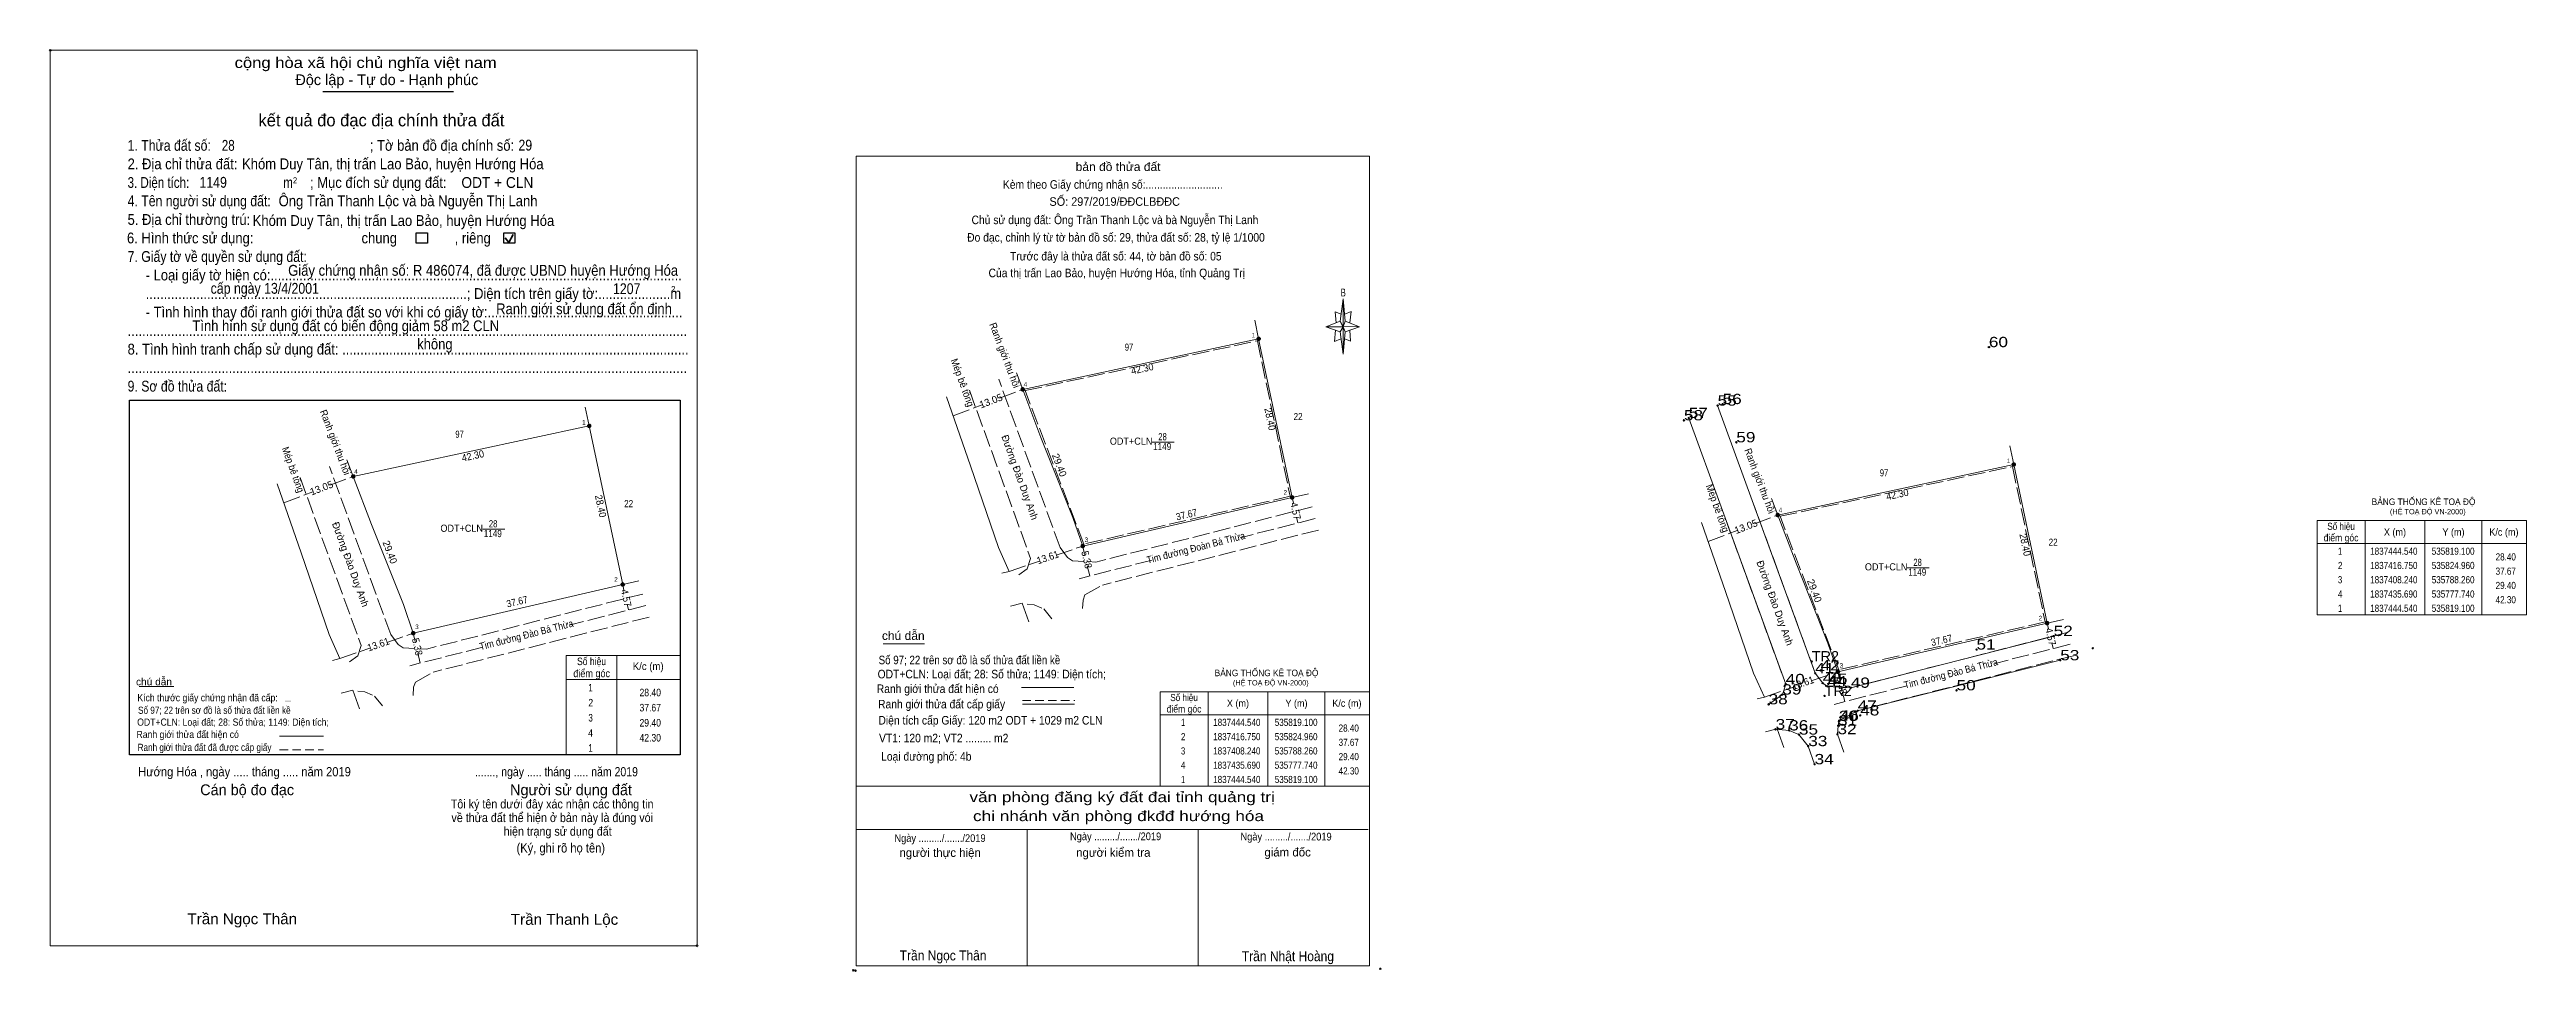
# Model space of a CAD drawing. Header units: metres. Extents: x 535475 to 535909, y 1837356 to 1837517.
import ezdxf
from ezdxf.enums import TextEntityAlignment as Align

# ---------------------------------------------------------------- set-up
doc = ezdxf.new("R2010")
doc.units = ezdxf.units.M
doc.header["$LTSCALE"] = 0.5
doc.header["$PDMODE"] = 32
doc.header["$PDSIZE"] = 0.25
doc.linetypes.add('LONG_DASHED', pattern=[7.5, 6, -1.5])
doc.linetypes.add('MEDIUM_DASHED', pattern=[4.5, 3, -1.5])
for name, color, linetype, lineweight in [('1', 7, 'LONG_DASHED', 13), ('10', 7, 'Continuous', 13), ('15', 7, 'Continuous', 13), ('17', 7, 'Continuous', 13), ('2', 7, 'Continuous', 25), ('36', 7, 'LONG_DASHED', 13), ('5', 7, 'Continuous', 13), ('6', 7, 'Continuous', 13), ('63', 7, 'Continuous', 13)]:
    doc.layers.add(name, color=color, linetype=linetype, lineweight=lineweight)
for name, color, linetype in [('12', 7, 'Continuous'), ('22', 7, 'Continuous'), ('7', 7, 'Continuous')]:
    doc.layers.add(name, color=color, linetype=linetype)

msp = doc.modelspace()

# ---------------------------------------------------------------- hatches: boundary and pattern name
at = {"layer": '36'}
for points in [[(535687.05, 1837466.55, 1), (535686.45, 1837466.55, 1)], [(535645.69, 1837457.7, 1), (535645.09, 1837457.7, 1)], [(535569.71, 1837451.3, 1), (535569.11, 1837451.3, 1)], [(535528.35, 1837442.45, 1), (535527.75, 1837442.45, 1)], [(535819.4, 1837444.54, 1), (535818.8, 1837444.54, 1)], [(535692.91, 1837438.76, 1), (535692.31, 1837438.76, 1)], [(535778.04, 1837435.69, 1), (535777.44, 1837435.69, 1)], [(535656.21, 1837430.25, 1), (535655.61, 1837430.25, 1)], [(535575.57, 1837423.51, 1), (535574.97, 1837423.51, 1)], [(535825.26, 1837416.75, 1), (535824.66, 1837416.75, 1)], [(535538.87, 1837415, 1), (535538.27, 1837415, 1)], [(535788.56, 1837408.24, 1), (535787.96, 1837408.24, 1)]]:
    msp.add_hatch(color=256, dxfattribs=at).paths.add_polyline_path(points)

# ---------------------------------------------------------------- linework, layer by layer
at = {"layer": '1'}
for points in [[(535686.52, 1837466.19), (535692.26, 1837438.99), (535656.1, 1837430.6), (535645.8, 1837457.48)], [(535818.87, 1837444.18), (535824.61, 1837416.98), (535788.45, 1837408.59), (535778.15, 1837435.47)]]:
    msp.add_lwpolyline(points, close=True, dxfattribs=at)
at = {"layer": '10'}
for p, q in [((535645.39, 1837457.7), (535686.75, 1837466.55)), ((535686.75, 1837466.55), (535692.61, 1837438.76)), ((535528.05, 1837442.45), (535569.41, 1837451.3)), ((535569.41, 1837451.3), (535575.27, 1837423.51)), ((535777.74, 1837435.69), (535819.1, 1837444.54)), ((535819.1, 1837444.54), (535824.96, 1837416.75)), ((535643.04, 1837425.81), (535641.76, 1837425.48)), ((535643.24, 1837419.72), (535645.3, 1837420.26)), ((535646.45, 1837416.99), (535645.3, 1837420.26)), ((535525.7, 1837410.56), (535524.42, 1837410.23)), ((535525.9, 1837404.47), (535527.96, 1837405.01)), ((535529.11, 1837401.74), (535527.96, 1837405.01)), ((535775.39, 1837403.8), (535774.11, 1837403.47)), ((535775.59, 1837397.71), (535777.65, 1837398.25)), ((535778.8, 1837394.98), (535777.65, 1837398.25))]:
    msp.add_line(p, q, dxfattribs=at)
at = {"layer": '10', "linetype": 'LONG_DASHED'}
for p, q in [((535633.19, 1837453.06), (535638.28, 1837455)), ((535641.3, 1837456.14), (535645.39, 1837457.7)), ((535523.96, 1837440.89), (535528.05, 1837442.45)), ((535515.85, 1837437.81), (535520.94, 1837439.75)), ((535692.84, 1837437.76), (535692.61, 1837438.76)), ((535693.64, 1837434.31), (535693.41, 1837435.3)), ((535765.54, 1837431.05), (535770.63, 1837432.99)), ((535773.65, 1837434.13), (535777.74, 1837435.69)), ((535651.24, 1837428.64), (535655.91, 1837430.25)), ((535643.04, 1837425.81), (535648.31, 1837427.63)), ((535575.5, 1837422.51), (535575.27, 1837423.51)), ((535576.3, 1837419.06), (535576.07, 1837420.05)), ((535825.19, 1837415.75), (535824.96, 1837416.75)), ((535525.7, 1837410.56), (535530.97, 1837412.38)), ((535533.9, 1837413.39), (535538.57, 1837415)), ((535825.99, 1837412.3), (535825.76, 1837413.29)), ((535783.59, 1837406.63), (535788.26, 1837408.24)), ((535775.39, 1837403.8), (535780.66, 1837405.62))]:
    msp.add_line(p, q, dxfattribs=at)
at = {"layer": '10'}
for points in [[(535643.04, 1837425.81), (535641.16, 1837430.01), (535636.25, 1837444.29), (535632.04, 1837456.38)], [(535655.91, 1837430.25), (535654.17, 1837435.25), (535648.59, 1837449.27), (535645.39, 1837457.7)], [(535538.57, 1837415), (535536.83, 1837420), (535531.25, 1837434.02), (535528.05, 1837442.45)], [(535525.7, 1837410.56), (535523.82, 1837414.76), (535518.91, 1837429.04), (535514.7, 1837441.13)], [(535775.39, 1837403.8), (535773.51, 1837408), (535768.6, 1837422.28), (535764.39, 1837434.37)], [(535788.26, 1837408.24), (535786.52, 1837413.24), (535780.94, 1837427.26), (535777.74, 1837435.69)]]:
    msp.add_lwpolyline(points, dxfattribs=at)
at = {"layer": '15'}
for p, q in [((535790.55, 1837405.43), (535826.11, 1837414.49)), ((535788.21, 1837397.3), (535789.32, 1837394.13))]:
    msp.add_line(p, q, dxfattribs=at)
for points in [[(535767.2, 1837454.85), (535784.31, 1837407.98), (535785.62, 1837406.25), (535786.46, 1837405.68), (535790.55, 1837405.43)], [(535762.14, 1837452.68), (535779.13, 1837406.06), (535778.55, 1837404.25), (535776.14, 1837402.53)], [(535788.62, 1837399.68), (535791.74, 1837401.41), (535827.26, 1837410.25)], [(535788.21, 1837397.3), (535788.31, 1837398.79), (535788.45, 1837399.61)], [(535777.37, 1837398.16), (535779.74, 1837397.96), (535781.46, 1837397.23), (535783.09, 1837395.21), (535784.2, 1837392.04)]]:
    msp.add_lwpolyline(points, dxfattribs=at)
for p in [(535767.2, 1837454.85), (535768.08, 1837455.12), (535761.3, 1837452.27), (535762.14, 1837452.68), (535770.48, 1837448.42), (535812.58, 1837412.13), (535826.11, 1837414.49), (535832.95, 1837412.36), (535783.71, 1837410.05), (535784.31, 1837407.98), (535785.26, 1837408.47), (535827.26, 1837410.25), (535776.14, 1837402.53), (535778.55, 1837404.25), (535779.13, 1837406.06), (535785.62, 1837406.25), (535785.94, 1837404), (535786.46, 1837405.68), (535786.61, 1837406.12), (535790.55, 1837405.43), (535809.09, 1837404.98), (535777.37, 1837398.16), (535788.31, 1837398.79), (535788.45, 1837399.61), (535788.62, 1837399.68), (535791.74, 1837401.41), (535792.2, 1837400.59), (535779.74, 1837397.96), (535781.46, 1837397.23), (535783.09, 1837395.21), (535788.21, 1837397.3), (535784.2, 1837392.04)]:
    msp.add_point(p, dxfattribs=at)
at = {"layer": '17'}
for p, q in [((535620.91, 1837413.13), (535628.15, 1837413.13)), ((535490.51, 1837405.67), (535496.61, 1837405.67))]:
    msp.add_line(p, q, dxfattribs=at)
at = {"layer": '2'}
for p, q in [((535522.69, 1837509.89), (535545.62, 1837509.89)), ((535488.84, 1837455.81), (535585.36, 1837455.81)), ((535585.36, 1837455.81), (535585.36, 1837393.68))]:
    msp.add_line(p, q, dxfattribs=at)
at = {"layer": '2', "lineweight": 35}
for p, q in [((535554.67, 1837484.26), (535555.31, 1837483.42)), ((535555.31, 1837483.42), (535556.1, 1837484.82))]:
    msp.add_line(p, q, dxfattribs=at)
at = {"layer": '2', "lineweight": 13}
msp.add_lwpolyline([(535474.93, 1837517.08), (535588.32, 1837517.08), (535588.32, 1837360.26), (535474.93, 1837360.26)], close=True, dxfattribs=at)
at = {"layer": '2'}
for points in [[(535539.09, 1837485.09), (535541.04, 1837485.09), (535541.04, 1837483.28), (535539.09, 1837483.28)], [(535554.41, 1837485.09), (535556.36, 1837485.09), (535556.36, 1837483.28), (535554.41, 1837483.28)]]:
    msp.add_lwpolyline(points, close=True, dxfattribs=at)
msp.add_lwpolyline([(535585.36, 1837393.68), (535488.84, 1837393.68), (535488.84, 1837455.81)], dxfattribs=at)
for p in [(535474.93, 1837517.08), (535588.31, 1837360.26)]:
    msp.add_point(p, dxfattribs=at)
at = {"layer": '36', "linetype": 'Continuous'}
for p, q in [((535686.06, 1837469.8), (535686.75, 1837466.55)), ((535644.28, 1837460.61), (535645.39, 1837457.7)), ((535568.72, 1837454.55), (535569.41, 1837451.3)), ((535668.07, 1837448.47), (535671.94, 1837448.47)), ((535818.41, 1837447.79), (535819.1, 1837444.54)), ((535526.94, 1837445.36), (535528.05, 1837442.45)), ((535655.91, 1837430.25), (535692.61, 1837438.76)), ((535692.61, 1837438.76), (535695.46, 1837439.42)), ((535776.63, 1837438.6), (535777.74, 1837435.69)), ((535550.73, 1837433.22), (535554.6, 1837433.22)), ((535800.42, 1837426.46), (535804.29, 1837426.46)), ((535538.57, 1837415), (535575.27, 1837423.51)), ((535575.27, 1837423.51), (535578.12, 1837424.17)), ((535655.96, 1837420.8), (535656.27, 1837421.69)), ((535788.26, 1837408.24), (535824.96, 1837416.75)), ((535824.96, 1837416.75), (535827.81, 1837417.41)), ((535538.62, 1837405.55), (535538.93, 1837406.44)), ((535788.31, 1837398.79), (535788.62, 1837399.68))]:
    msp.add_line(p, q, dxfattribs=at)
at = {"layer": '36'}
for p, q in [((535651.96, 1837429.99), (535641.2, 1837459.46)), ((535636.05, 1837457.53), (535646.78, 1837428.07)), ((535518.71, 1837442.28), (535529.44, 1837412.82)), ((535534.62, 1837414.74), (535523.86, 1837444.21)), ((535784.31, 1837407.98), (535773.55, 1837437.45)), ((535692.65, 1837436.22), (535658.2, 1837427.44)), ((535697.23, 1837433.06), (535659.39, 1837423.42)), ((535696.67, 1837435.08), (535683.49, 1837431.72)), ((535696.13, 1837437.1), (535693.65, 1837436.47)), ((535768.4, 1837435.52), (535779.13, 1837406.06)), ((535656.25, 1837428.76), (535655.91, 1837430.25)), ((535646.2, 1837426.26), (535644.74, 1837425.22)), ((535646.78, 1837428.07), (535646.2, 1837426.26)), ((535656.1, 1837427.56), (535654.11, 1837427.69)), ((535668.09, 1837427.8), (535655.3, 1837424.54)), ((535657.13, 1837425.01), (535656.71, 1837426.8)), ((535658.2, 1837427.44), (535656.88, 1837427.52)), ((535575.31, 1837420.97), (535540.86, 1837412.19)), ((535578.79, 1837421.85), (535576.31, 1837421.22)), ((535647.39, 1837419.97), (535646.19, 1837420.09)), ((535655.86, 1837419.31), (535655.96, 1837420.8)), ((535656.27, 1837421.69), (535659.39, 1837423.42)), ((535579.89, 1837417.81), (535542.05, 1837408.17)), ((535579.33, 1837419.83), (535566.15, 1837416.47)), ((535649.11, 1837419.24), (535650.49, 1837417.53)), ((535529.44, 1837412.82), (535528.86, 1837411.01)), ((535538.76, 1837412.31), (535536.77, 1837412.44)), ((535550.75, 1837412.55), (535537.96, 1837409.29)), ((535538.91, 1837413.51), (535538.57, 1837415)), ((535539.79, 1837409.76), (535539.37, 1837411.55)), ((535540.86, 1837412.19), (535539.54, 1837412.27)), ((535825, 1837414.21), (535790.55, 1837405.43)), ((535829.02, 1837413.07), (535815.84, 1837409.71)), ((535828.48, 1837415.09), (535826, 1837414.46)), ((535528.86, 1837411.01), (535527.4, 1837409.97)), ((535538.93, 1837406.44), (535542.05, 1837408.17)), ((535788.6, 1837406.75), (535788.26, 1837408.24)), ((535829.58, 1837411.05), (535791.74, 1837401.41)), ((535530.05, 1837404.72), (535528.85, 1837404.84)), ((535531.77, 1837403.99), (535533.15, 1837402.28)), ((535538.52, 1837404.06), (535538.62, 1837405.55)), ((535778.55, 1837404.25), (535777.09, 1837403.21)), ((535779.13, 1837406.06), (535778.55, 1837404.25)), ((535788.45, 1837405.55), (535786.46, 1837405.68)), ((535800.44, 1837405.79), (535787.65, 1837402.53)), ((535789.48, 1837403), (535789.06, 1837404.79)), ((535790.55, 1837405.43), (535789.23, 1837405.51)), ((535788.21, 1837397.3), (535788.31, 1837398.79)), ((535788.62, 1837399.68), (535791.74, 1837401.41)), ((535779.74, 1837397.96), (535778.54, 1837398.08)), ((535781.46, 1837397.23), (535782.84, 1837395.52))]:
    msp.add_line(p, q, dxfattribs=at)
at = {"layer": '36', "linetype": 'MEDIUM_DASHED'}
for p, q in [((535647.39, 1837419.97), (535649.11, 1837419.24)), ((535530.05, 1837404.72), (535531.77, 1837403.99)), ((535779.74, 1837397.96), (535781.46, 1837397.23))]:
    msp.add_line(p, q, dxfattribs=at)
at = {"layer": '36'}
for points in [[(535654.11, 1837427.69), (535653.27, 1837428.26), (535651.96, 1837429.99)], [(535536.77, 1837412.44), (535535.93, 1837413.01), (535534.62, 1837414.74)], [(535786.46, 1837405.68), (535785.62, 1837406.25), (535784.31, 1837407.98)]]:
    msp.add_lwpolyline(points, dxfattribs=at)
for centre in [(535686.75, 1837466.55), (535645.39, 1837457.7), (535645.39, 1837457.7), (535569.41, 1837451.3), (535528.05, 1837442.45), (535528.05, 1837442.45), (535819.1, 1837444.54), (535692.61, 1837438.76), (535777.74, 1837435.69), (535777.74, 1837435.69), (535655.91, 1837430.25), (535575.27, 1837423.51), (535824.96, 1837416.75), (535538.57, 1837415), (535788.26, 1837408.24)]:
    msp.add_circle(centre, 0.3, dxfattribs=at)
at = {"layer": '5'}
for p, q in [((535701.04, 1837469.66), (535701.54, 1837473.56)), ((535701.04, 1837467.76), (535698.54, 1837468.66)), ((535701.94, 1837467.76), (535701.54, 1837463.86)), ((535701.94, 1837469.66), (535704.44, 1837468.66)), ((535702.74, 1837468.06), (535702.84, 1837466.16)), ((535702.84, 1837466.16), (535701.84, 1837466.56)), ((535616.17, 1837388.22), (535706.17, 1837388.22)), ((535616.17, 1837380.62), (535705.97, 1837380.62)), ((535616.17, 1837380.62), (535705.97, 1837380.62)), ((535616.17, 1837380.62), (535705.97, 1837380.62)), ((535646.17, 1837356.72), (535646.17, 1837380.62)), ((535676.17, 1837356.72), (535676.17, 1837380.62))]:
    msp.add_line(p, q, dxfattribs=at)
for points in [[(535616.17, 1837498.52), (535706.17, 1837498.52), (535706.17, 1837356.72), (535616.17, 1837356.72)], [(535701.54, 1837473.56), (535701.94, 1837469.66), (535701.54, 1837468.66)], [(535701.54, 1837468.66), (535698.54, 1837468.66), (535701.04, 1837469.66), (535701.94, 1837467.76), (535704.44, 1837468.66), (535701.54, 1837468.76)], [(535701.54, 1837468.66), (535701.54, 1837463.86), (535701.04, 1837467.76)]]:
    msp.add_lwpolyline(points, close=True, dxfattribs=at)
for points in [[(535701.54, 1837468.66), (535701.04, 1837469.66), (535698.54, 1837468.66)], [(535700.24, 1837468.06), (535700.04, 1837466.06), (535701.14, 1837466.56)], [(535701.24, 1837470.86), (535700.14, 1837471.26), (535700.34, 1837469.36)], [(535701.54, 1837468.66), (535701.94, 1837467.76), (535704.44, 1837468.66)], [(535701.84, 1837470.86), (535702.94, 1837471.36), (535702.74, 1837469.36)], [(535706.17, 1837356.72), (535616.17, 1837356.72), (535616.17, 1837380.62)]]:
    msp.add_lwpolyline(points, dxfattribs=at)
for p in [(535615.7, 1837355.95), (535616.1, 1837355.88)]:
    msp.add_point(p, dxfattribs=at)
at = {"layer": '6'}
for p, q in [((535645.2, 1837405.5), (535654.34, 1837405.5)), ((535645.34, 1837402.57), (535654.48, 1837402.57)), ((535515.13, 1837396.94), (535522.81, 1837396.94))]:
    msp.add_line(p, q, dxfattribs=at)
at = {"layer": '6', "linetype": 'MEDIUM_DASHED'}
for p, q in [((535645.34, 1837403.19), (535654.54, 1837403.19)), ((535515.12, 1837394.58), (535522.85, 1837394.58))]:
    msp.add_line(p, q, dxfattribs=at)
at = {"layer": '6'}
msp.add_point((535708.07, 1837356.22), dxfattribs=at)
at = {"layer": '63'}
for p, q in [((535880.68, 1837434.7), (535880.68, 1837418.2)), ((535891.18, 1837434.7), (535891.18, 1837418.2)), ((535901.18, 1837434.7), (535901.18, 1837418.2)), ((535872.28, 1837430.7), (535908.98, 1837430.7)), ((535574.27, 1837411.11), (535574.27, 1837393.68)), ((535585.36, 1837411.11), (535585.36, 1837393.68)), ((535565.38, 1837406.89), (535585.36, 1837406.89)), ((535677.87, 1837404.72), (535677.87, 1837388.22)), ((535688.37, 1837404.72), (535688.37, 1837388.22)), ((535698.37, 1837404.72), (535698.37, 1837388.22)), ((535669.47, 1837400.72), (535706.17, 1837400.72))]:
    msp.add_line(p, q, dxfattribs=at)
for points in [[(535872.28, 1837434.7), (535908.98, 1837434.7), (535908.98, 1837418.2), (535872.28, 1837418.2)], [(535669.47, 1837404.72), (535706.17, 1837404.72), (535706.17, 1837388.22), (535669.47, 1837388.22)]]:
    msp.add_lwpolyline(points, close=True, dxfattribs=at)
msp.add_lwpolyline([(535585.36, 1837393.68), (535565.38, 1837393.68), (535565.38, 1837411.11), (535585.36, 1837411.11)], dxfattribs=at)
at = {"layer": '7'}
msp.add_point((535814.75, 1837465.09), dxfattribs=at)

# ---------------------------------------------------------------- texts
at = {"layer": '1'}
for s, width, p in [('ODT+CLN', 0.95, (535664.39, 1837448)), ('1149', 0.85, (535669.84, 1837447.07)), ('28', 0.8, (535669.9, 1837448.78)), ('ODT+CLN', 0.95, (535547.05, 1837432.75)), ('1149', 0.85, (535552.5, 1837431.82)), ('28', 0.8, (535552.56, 1837433.53)), ('ODT+CLN', 0.95, (535796.74, 1837425.99)), ('1149', 0.85, (535802.19, 1837425.06)), ('28', 0.8, (535802.25, 1837426.77))]:
    msp.add_text(s, height=1.25, dxfattribs=dict(at, width=width)).set_placement(p, align=Align.CENTER)
for s, height, width, p in [('BẢNG THỐNG KÊ TOẠ ĐỘ ', 1.15, 0.95, (535881.85, 1837437.44)), ('(HỆ TOẠ ĐỘ VN-2000)', 0.93, 0.9, (535885.05, 1837435.82)), ('BẢNG THỐNG KÊ TOẠ ĐỘ ', 1.15, 0.95, (535679.04, 1837407.46)), ('(HỆ TOẠ ĐỘ VN-2000)', 0.93, 0.9, (535682.24, 1837405.84))]:
    msp.add_text(s, height=height, dxfattribs=dict(at, width=width)).set_placement(p)
at = {"layer": '12', "width": 1.25}
msp.add_text('60', height=1.8, dxfattribs=at).set_placement((535814.75, 1837465.09))
at = {"layer": '15'}
for s, width, p in [('55', 1.25, (535767.2, 1837454.85)), ('56', 1.25, (535768.08, 1837455.12)), ('58', 1.25, (535761.3, 1837452.27)), ('57', 1.25, (535762.14, 1837452.68)), ('59', 1.25, (535770.48, 1837448.42)), ('52', 1.25, (535826.11, 1837414.49)), ('TR2', 1.05, (535783.71, 1837410.05)), ('51', 1.25, (535812.58, 1837412.13)), ('53', 1.25, (535827.26, 1837410.25)), ('40', 1.25, (535779.13, 1837406.06)), ('41', 1.25, (535784.31, 1837407.98)), ('42', 1.25, (535785.26, 1837408.47)), ('43', 1.25, (535785.62, 1837406.25)), ('44', 1.25, (535786.46, 1837405.68)), ('45', 1.25, (535786.61, 1837406.12)), ('49', 1.25, (535790.55, 1837405.43)), ('38', 1.25, (535776.14, 1837402.53)), ('39', 1.25, (535778.55, 1837404.25)), ('TR2', 1.05, (535785.94, 1837404)), ('47', 1.25, (535791.74, 1837401.41)), ('50', 1.25, (535809.09, 1837404.98)), ('37', 1.25, (535777.37, 1837398.16)), ('36', 1.25, (535779.74, 1837397.96)), ('35', 1.25, (535781.46, 1837397.23)), ('32', 1.25, (535788.21, 1837397.3)), ('31', 1.25, (535788.31, 1837398.79)), ('30', 1.25, (535788.45, 1837399.61)), ('46', 1.25, (535788.62, 1837399.68)), ('48', 1.25, (535792.2, 1837400.59)), ('33', 1.25, (535783.09, 1837395.21)), ('34', 1.25, (535784.2, 1837392.04))]:
    msp.add_text(s, height=1.8, dxfattribs=dict(at, width=width)).set_placement(p)
at = {"layer": '2'}
for s, height, width, p in [('cộng hòa xã hội chủ nghĩa việt nam', 1.892, 1.15, (535507.25, 1837513.98)), ('2. Địa chỉ thửa đất:', 1.892, 0.9, (535488.49, 1837496.24)), ('1. Thửa đất số:', 1.892, 0.85, (535488.49, 1837499.48)), ('28', 1.9, 0.8, (535505, 1837499.48)), ('Khóm Duy Tân, thị trấn Lao Bảo, huyện Hướng Hóa', 1.9, 0.9, (535508.55, 1837496.24)), ('; Tờ bản đồ địa chính số:', 1.892, 0.9, (535530.95, 1837499.48)), ('29', 1.9, 0.85, (535557, 1837499.52)), ('3. Diện tích:', 1.892, 0.8, (535488.49, 1837492.98)), ('1149', 1.9, 0.85, (535501.09, 1837493.01)), ('m', 1.892, 0.8, (535515.78, 1837492.98)), ('2', 1.081, 0.8, (535517.47, 1837493.76)), ('; Mục đích sử dụng đất:', 1.892, 0.9, (535520.47, 1837492.98)), ('ODT + CLN', 1.89, 0.95, (535547, 1837492.98)), ('4. Tên người sử dụng đất:', 1.892, 0.85, (535488.49, 1837489.76)), ('Ông Trần Thanh Lộc và bà Nguyễn Thị Lanh', 1.9, 0.9, (535514.96, 1837489.76)), ('6. Hình thức sử dụng:', 1.892, 0.9, (535488.38, 1837483.26)), ('5. Địa chỉ thường trú:', 1.892, 0.9, (535488.49, 1837486.5)), ('Khóm Duy Tân, thị trấn Lao Bảo, huyện Hướng Hóa', 1.9, 0.9, (535510.41, 1837486.31)), ('chung                , riêng', 1.892, 0.9, (535529.5, 1837483.26)), ('7. Giấy tờ về quyền sử dụng đất:', 1.892, 0.85, (535488.49, 1837480.02)), ('     - Loại giấy tờ hiện có:..................................................................................................................', 1.892, 0.9, (535488.49, 1837476.78)), ('cấp ngày 13/4/2001', 1.9, 0.85, (535503.05, 1837474.44)), ('Giấy chứng nhận số: R 486074, đã được UBND huyện Hướng Hóa', 1.9, 0.9, (535516.63, 1837477.59)), ('     - Tình hình thay đổi ranh giới thửa đất so với khi có giấy tờ:......................................................', 1.892, 0.9, (535488.49, 1837470.29)), ('     .........................................................................................; Diện tích trên giấy tờ:....................m', 1.892, 0.9, (535488.49, 1837473.53)), ('Ranh giới sử dụng đất ổn định', 1.896, 0.9, (535553.09, 1837470.86)), ('1207', 1.9, 0.85, (535573.57, 1837474.37)), ('2', 1.081, 0.8, (535583.77, 1837474.72)), ('Tình hình sử dụng đất có biến động giảm 58 m2 CLN', 1.89, 0.9, (535499.86, 1837467.89)), ('8. Tình hình tranh chấp sử dụng đất: ................................................................................................', 1.892, 0.9, (535488.49, 1837463.8)), ('...........................................................................................................................................................', 1.892, 0.9, (535488.49, 1837467.04)), ('không', 1.892, 0.9, (535539.25, 1837464.7)), ('9. Sơ đồ thửa đất:', 1.892, 0.85, (535488.49, 1837457.31)), ('...........................................................................................................................................................', 1.892, 0.9, (535488.49, 1837460.56)), ('Hướng Hóa , ngày ..... tháng ..... năm 2019', 1.621, 0.9, (535490.33, 1837389.92)), ('......., ngày ..... tháng ..... năm 2019', 1.621, 0.85, (535549.37, 1837389.92)), ('(Ký, ghi rõ họ tên)', 1.622, 0.9, (535556.66, 1837376.58)), ('Trần Ngọc Thân', 1.894, 1.05, (535498.98, 1837364.02)), ('Trần Thanh Lộc', 1.9, 1.05, (535555.66, 1837363.92))]:
    msp.add_text(s, height=height, dxfattribs=dict(at, width=width)).set_placement(p)
for s, p in [('Độc lập - Tự do - Hạnh phúc', (535517.9, 1837510.98)), ('Cán bộ đo đạc', (535501.21, 1837386.62)), ('Người sử dụng đất', (535555.53, 1837386.62))]:
    msp.add_text(s, height=1.892, dxfattribs=at).set_placement(p)
for s, height, p in [('kết quả đo đạc địa chính thửa đất', 2.163, (535532.985, 1837503.76)), ('.', 0.5407, (535588.3096, 1837359.97))]:
    msp.add_text(s, height=height, dxfattribs=at).set_placement(p, align=Align.CENTER)
at = {"layer": '2', "width": 0.9}
for s, height, p in [('...', 1.05, (535516.6, 1837403.01)), ('Tôi ký tên dưới đây xác nhận các thông tin', 1.563, (535562.905, 1837384.3)), ('về thửa đất thể hiện ở bản này là đúng vói', 1.563, (535562.92, 1837381.91)), ('hiện trạng sử dụng đất', 1.563, (535563.875, 1837379.52))]:
    msp.add_text(s, height=height, dxfattribs=at).set_placement(p, align=Align.CENTER)
at = {"layer": '22', "width": 0.9}
msp.add_text('Tim đường Đoàn Bá Thừa', height=1.25, rotation=14.293, dxfattribs=at).set_placement((535675.8907, 1837429.3551), align=Align.CENTER)
at = {"layer": '36'}
for s, rotation, width, p in [('Ranh giới thu hồi', 290.879, 0.95, (535641.656, 1837463.4527)), ('Mép bê tông', 290.013, 0.95, (535634.2592, 1837458.6689)), ('Ranh giới thu hồi', 290.879, 0.95, (535524.316, 1837448.2027)), ('Mép bê tông', 290.013, 0.9, (535516.9173, 1837443.4239)), ('Ranh giới thu hồi', 290.879, 0.95, (535774.006, 1837441.4427)), ('4.57', 283.032, 0.95, (535692.6235, 1837436.2559)), ('Mép bê tông', 290.013, 0.95, (535766.6092, 1837436.6589)), ('13.61', 19.034, 0.95, (535649.9862, 1837427.6904)), ('5.38', 283.106, 0.95, (535656.0053, 1837427.7267)), ('4.57', 283.032, 0.95, (535575.2835, 1837421.0059)), ('Tim đường Đào Bá Thừa', 14.293, 0.9, (535558.5407, 1837414.1031)), ('4.57', 283.032, 0.95, (535824.9735, 1837414.2459)), ('13.61', 19.034, 0.95, (535532.6462, 1837412.4404)), ('5.38', 283.106, 0.95, (535538.6653, 1837412.4767)), ('13.61', 19.034, 0.95, (535782.3362, 1837405.6804)), ('5.38', 283.106, 0.95, (535788.3553, 1837405.7167)), ('Tim đường Đào Bá Thừa', 14.293, 0.9, (535808.2307, 1837407.3431))]:
    msp.add_text(s, height=1.25, rotation=rotation, dxfattribs=dict(at, width=width)).set_placement(p, align=Align.CENTER)
for s, width, p in [('97', 0.8, (535664.02, 1837464.47)), ('97', 0.8, (535546.68, 1837449.22)), ('22', 0.85, (535693.66, 1837452.31)), ('97', 0.8, (535796.37, 1837442.46)), ('22', 0.85, (535576.32, 1837437.06)), ('22', 0.85, (535826.01, 1837430.3))]:
    msp.add_text(s, height=1.25, dxfattribs=dict(at, width=width)).set_placement(p, align=Align.CENTER)
for s, rotation, p in [('13.05', 20.823, (535640.0428, 1837455.0899)), ('Đường Đào Duy Anh', 290.02, (535644.3126, 1837442.084)), ('13.05', 20.823, (535522.7028, 1837439.8399)), ('Đường Đào Duy Anh', 290.02, (535526.9726, 1837426.834)), ('13.05', 20.823, (535772.3928, 1837433.0799)), ('Đường Đào Duy Anh', 290.02, (535776.6626, 1837420.074))]:
    msp.add_text(s, height=1.25, rotation=rotation, dxfattribs=at).set_placement(p, align=Align.CENTER)
at = {"layer": '5'}
for s, height, width, p in [('Kèm theo Giấy chứng nhận số:...........................', 1.5, 0.9, (535661.19, 1837492.83)), ('bản đồ thửa đất', 1.5, 1.05, (535662.11, 1837495.94)), ('SỐ: 297/2019/ĐĐCLBĐĐC', 1.5, 0.95, (535661.515, 1837489.84)), ('Đo đạc, chỉnh lý từ tờ bản đồ số: 29, thửa đất số: 28, tỷ lệ 1/1000 ', 1.5, 0.9, (535661.99, 1837483.56)), ('Chủ sử dụng đất: Ông Trần Thanh Lộc và bà Nguyễn Thị Lanh', 1.5, 0.9, (535661.565, 1837486.63)), ('Trước đây là thửa đất số: 44, tờ bản đồ số: 05', 1.5, 0.9, (535661.705, 1837480.27)), ('Của thị trấn Lao Bảo, huyện Hướng Hóa, tỉnh Quảng Trị', 1.5, 0.9, (535661.875, 1837477.34)), ('B', 1.378, 0.75, (535701.575, 1837473.96)), ('văn phòng đăng ký đất đai tỉnh quảng trị', 1.8, 1.25, (535662.82, 1837385.4)), ('chi nhánh văn phòng đkđđ hướng hóa', 1.8, 1.25, (535662.185, 1837382.08)), ('Ngày ........./......./2019', 1.35, 0.9, (535630.895, 1837378.42)), ('Ngày ........./......./2019', 1.35, 0.9, (535661.675, 1837378.74)), ('Ngày ........./......./2019', 1.35, 0.9, (535691.555, 1837378.69)), ('Trần Ngọc Thân', 1.75, 0.9, (535631.435, 1837357.68)), ('Trần Nhật Hoàng', 1.75, 0.9, (535691.875, 1837357.55))]:
    msp.add_text(s, height=height, dxfattribs=dict(at, width=width)).set_placement(p, align=Align.CENTER)
for s, p in [('người thực hiện', (535630.92, 1837375.81)), ('người kiểm tra', (535661.275, 1837375.83)), ('giám đốc', (535691.825, 1837375.89))]:
    msp.add_text(s, height=1.5, dxfattribs=at).set_placement(p, align=Align.CENTER)
at = {"layer": '6'}
for s, height, width, p in [('chú dẫn', 1.5, 1.05, (535620.71, 1837413.81)), ('chú dẫn', 1.26, 1.05, (535489.97, 1837405.86)), ('ODT+CLN: Loại đất; 28: Số thửa; 1149: Diện tích;', 1.5, 0.9, (535619.96, 1837407.08)), ('Số 97; 22 trên sơ đồ là số thửa đất liền kề', 1.5, 0.85, (535620.14, 1837409.55)), ('Kích thước giấy chứng nhận đã cấp:', 1.26, 0.9, (535490.2, 1837403.06)), ('Ranh giới thửa đất hiện có ', 1.5, 0.9, (535619.81, 1837404.51)), ('Ranh giới thửa đất cấp giấy', 1.5, 0.9, (535620.04, 1837401.82)), ('ODT+CLN: Loại đất; 28: Số thửa; 1149: Diện tích;', 1.26, 0.9, (535490.17, 1837398.79)), ('Số 97; 22 trên sơ đồ là số thửa đất liền kề', 1.26, 0.85, (535490.32, 1837400.87)), ('Diện tích cấp Giấy: 120 m2 ODT + 1029 m2 CLN', 1.5, 0.9, (535620.1, 1837398.99)), ('Ranh giới thửa đất hiện có ', 1.26, 0.9, (535490.05, 1837396.63)), ('Ranh giới thửa đất đã được cấp giấy', 1.26, 0.85, (535490.24, 1837394.37)), ('VT1: 120 m2; VT2 ......... m2', 1.5, 0.9, (535620.21, 1837395.88)), ('Loại đường phố: 4b', 1.5, 0.9, (535620.57, 1837392.66))]:
    msp.add_text(s, height=height, dxfattribs=dict(at, width=width)).set_placement(p)
at = {"layer": '63'}
for s, height, width, p in [(' 1', 0.8, 0.9, (535686.13, 1837466.78)), (' 4', 0.8, 0.95, (535646.17, 1837458.16)), (' 1', 0.8, 0.9, (535568.79, 1837451.53)), (' 4', 0.8, 0.95, (535528.83, 1837442.91)), (' 1', 0.8, 0.9, (535818.48, 1837444.77)), (' 2', 0.8, 0.9, (535691.74, 1837439.25)), (' 4', 0.8, 0.95, (535778.52, 1837436.15)), (' 3', 0.8, 0.95, (535656.85, 1837430.96)), ('28.40', 1.25, 0.85, (535907.13, 1837427.73)), (' 2', 0.8, 0.9, (535574.4, 1837424)), ('37.67', 1.25, 0.85, (535907.13, 1837425.23)), ('42.30', 1.25, 0.85, (535907.13, 1837420.23)), ('29.40', 1.25, 0.85, (535907.13, 1837422.73)), (' 3', 0.8, 0.95, (535539.51, 1837415.71)), (' 2', 0.8, 0.9, (535824.09, 1837417.24)), (' 3', 0.8, 0.95, (535789.2, 1837408.95)), ('37.67', 1.321, 0.85, (535581.98, 1837401.29)), ('28.40', 1.321, 0.85, (535581.98, 1837403.94)), ('29.40', 1.321, 0.85, (535581.98, 1837398.64)), ('28.40', 1.25, 0.85, (535704.32, 1837397.75)), ('42.30', 1.321, 0.85, (535581.98, 1837396.02)), ('37.67', 1.25, 0.85, (535704.32, 1837395.25)), ('29.40', 1.25, 0.85, (535704.32, 1837392.75)), ('42.30', 1.25, 0.85, (535704.32, 1837390.25))]:
    msp.add_text(s, height=height, dxfattribs=dict(at, width=width)).set_placement(p, align=Align.RIGHT)
for s, rotation, width, p in [('42.30', 12.078, 0.95, (535666.4792, 1837460.6985)), ('28.40', 281.907, 0.95, (535688.1519, 1837452.364)), ('42.30', 12.078, 0.95, (535549.1392, 1837445.4485)), ('28.40', 281.907, 0.95, (535570.8119, 1837437.114)), ('42.30', 12.078, 0.95, (535798.8292, 1837438.6885)), ('37.67', 13.055, 0.9, (535674.2438, 1837435.1568)), ('28.40', 281.907, 0.95, (535820.5019, 1837430.354)), ('37.67', 13.055, 0.9, (535556.9038, 1837419.9068)), ('37.67', 13.055, 0.9, (535806.5938, 1837413.1468))]:
    msp.add_text(s, height=1.25, rotation=rotation, dxfattribs=dict(at, width=width)).set_placement(p, align=Align.CENTER)
for p in [(535651.2363, 1837444.2087), (535533.8963, 1837428.9587), (535783.5863, 1837422.1987)]:
    msp.add_text('29.40', height=1.25, rotation=290.969, dxfattribs=at).set_placement(p, align=Align.CENTER)
for s, height, width, p in [('Số hiệu', 1.25, 0.85, (535876.48, 1837433.08)), ('X (m)', 1.25, 0.95, (535885.93, 1837432.08)), ('Y (m)', 1.25, 0.95, (535896.185, 1837432.08)), ('K/c (m)', 1.25, 0.95, (535905.025, 1837432.08)), ('điểm góc', 1.25, 0.9, (535876.48, 1837431.08)), (' 1', 1.25, 0.75, (535876.13, 1837428.73)), ('1837444.540', 1.25, 0.85, (535885.73, 1837428.73)), ('535819.100', 1.25, 0.85, (535896.13, 1837428.73)), (' 3', 1.25, 0.8, (535876.125, 1837423.73)), (' 2', 1.25, 0.85, (535876.135, 1837426.23)), ('1837416.750', 1.25, 0.85, (535885.73, 1837426.23)), ('1837408.240', 1.25, 0.85, (535885.73, 1837423.73)), ('535824.960', 1.25, 0.85, (535896.13, 1837426.23)), ('535788.260', 1.25, 0.85, (535896.13, 1837423.73)), (' 4', 1.25, 0.85, (535876.13, 1837421.23)), (' 1', 1.25, 0.75, (535876.13, 1837418.73)), ('1837435.690', 1.25, 0.85, (535885.73, 1837421.23)), ('1837444.540', 1.25, 0.85, (535885.73, 1837418.73)), ('535777.740', 1.25, 0.85, (535896.13, 1837421.23)), ('535819.100', 1.25, 0.85, (535896.13, 1837418.73)), ('điểm góc', 1.321, 0.9, (535569.835, 1837407.29)), ('Số hiệu', 1.321, 0.85, (535569.815, 1837409.4)), ('K/c (m)', 1.321, 0.95, (535579.745, 1837408.54)), (' 2', 1.321, 0.85, (535569.465, 1837402.16)), (' 1', 1.321, 0.75, (535569.445, 1837404.79)), ('điểm góc', 1.25, 0.9, (535673.67, 1837401.1)), ('Số hiệu', 1.25, 0.85, (535673.67, 1837403.1)), ('X (m)', 1.25, 0.95, (535683.12, 1837402.1)), ('Y (m)', 1.25, 0.95, (535693.375, 1837402.1)), ('K/c (m)', 1.25, 0.95, (535702.215, 1837402.1)), (' 3', 1.321, 0.8, (535569.455, 1837399.52)), (' 1', 1.25, 0.75, (535673.32, 1837398.75)), ('1837444.540', 1.25, 0.85, (535682.92, 1837398.75)), ('535819.100', 1.25, 0.85, (535693.32, 1837398.75)), (' 4', 1.321, 0.85, (535569.43, 1837396.86)), (' 1', 1.321, 0.75, (535569.445, 1837394.24)), (' 3', 1.25, 0.8, (535673.315, 1837393.75)), (' 2', 1.25, 0.85, (535673.325, 1837396.25)), ('1837416.750', 1.25, 0.85, (535682.92, 1837396.25)), ('1837408.240', 1.25, 0.85, (535682.92, 1837393.75)), ('535824.960', 1.25, 0.85, (535693.32, 1837396.25)), ('535788.260', 1.25, 0.85, (535693.32, 1837393.75)), (' 4', 1.25, 0.85, (535673.32, 1837391.25)), (' 1', 1.25, 0.75, (535673.32, 1837388.75)), ('1837435.690', 1.25, 0.85, (535682.92, 1837391.25)), ('1837444.540', 1.25, 0.85, (535682.92, 1837388.75)), ('535777.740', 1.25, 0.85, (535693.32, 1837391.25)), ('535819.100', 1.25, 0.85, (535693.32, 1837388.75))]:
    msp.add_text(s, height=height, dxfattribs=dict(at, width=width)).set_placement(p, align=Align.CENTER)

doc.saveas('drawing.dxf')
